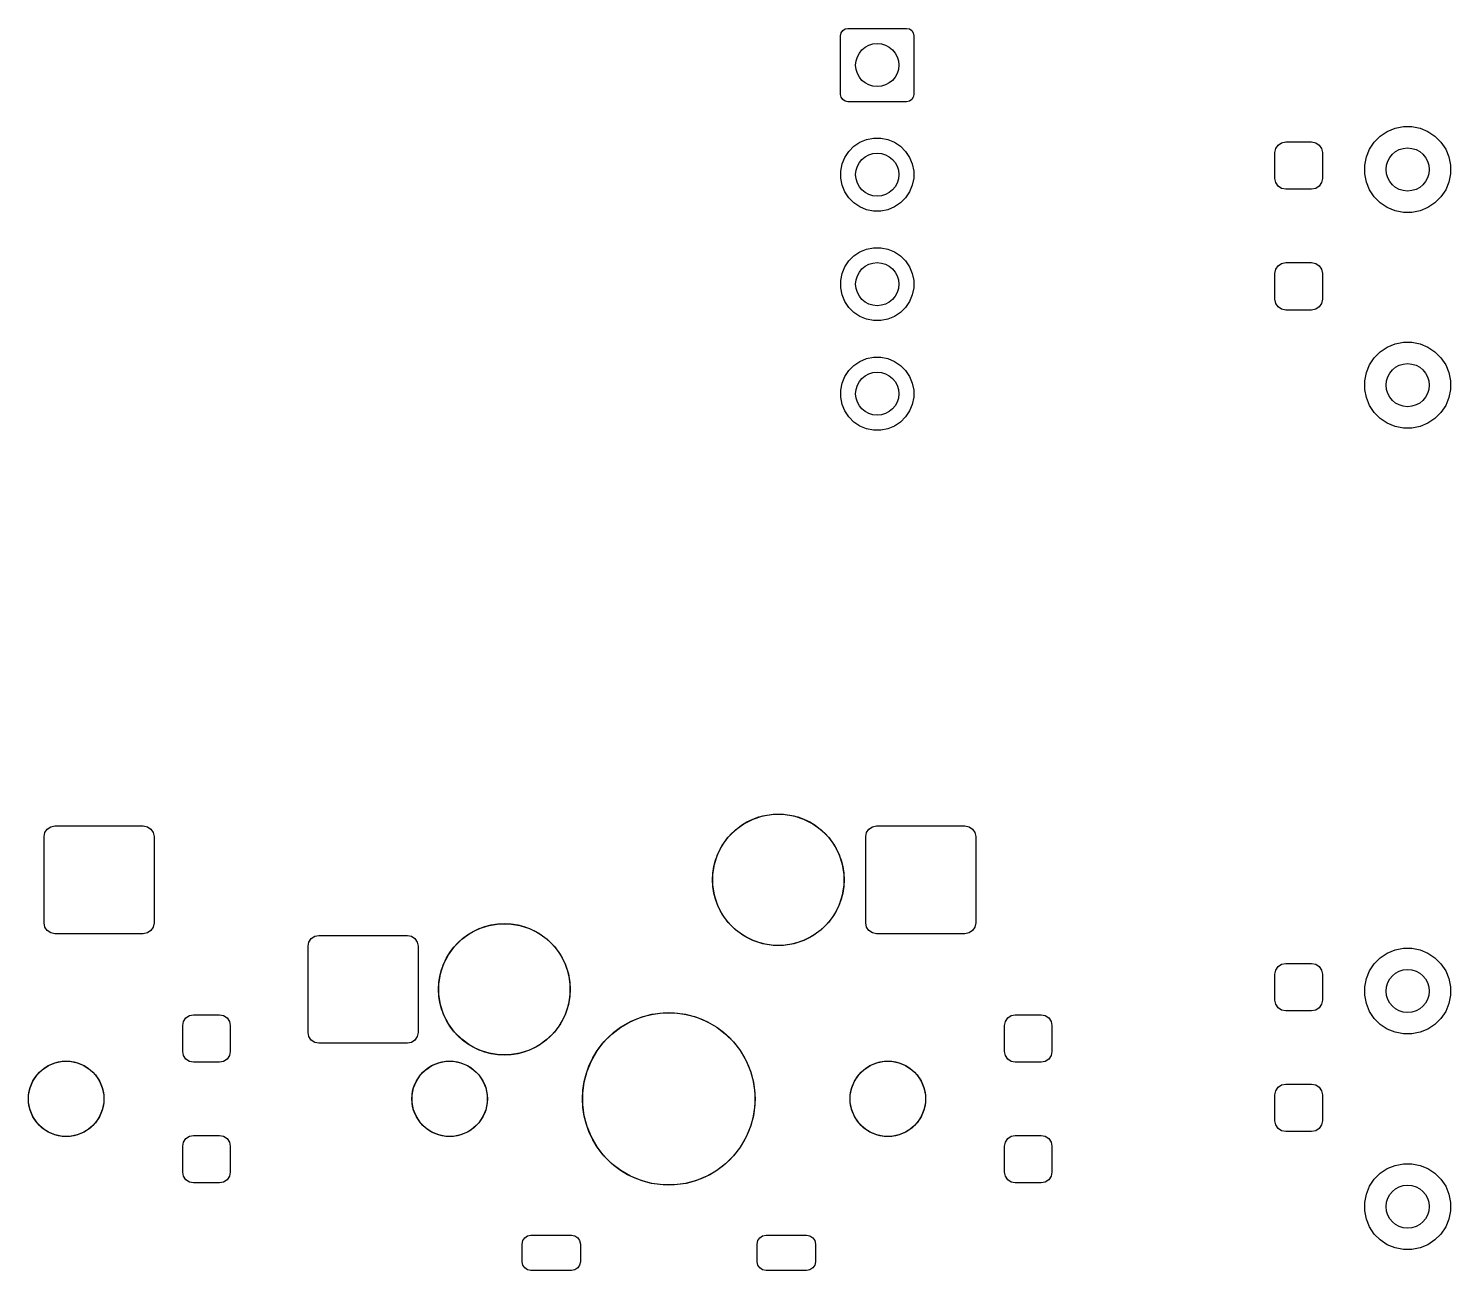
# Model space of a CAD drawing. Header units: millimetres. Extents: x 21 to 415, y -164 to -17.
# Drawn here: x 343.47 to 376.44, y -54.55 to -25.75 of the extents above; entities that cross this region are included whole.
import ezdxf

# ---------------------------------------------------------------- set-up
doc = ezdxf.new("R2010")
doc.units = ezdxf.units.MM
doc.layers.add('B.Mask', color=4, linetype='CONTINUOUS', true_color=0x02ffee)

msp = doc.modelspace()

# ---------------------------------------------------------------- linework, layer by layer
at = {"layer": 'B.Mask', "linetype": 'CONTINUOUS'}
for p, q in [((362.3025, -25.918125), (362.31544, -25.853069)), ((362.3025, -27.278125), (362.3025, -25.918125)), ((362.31544, -25.853069), (362.352292, -25.797917)), ((362.352292, -25.797917), (362.407444, -25.761065)), ((362.407444, -25.761065), (362.4725, -25.748125)), ((362.4725, -25.748125), (363.8325, -25.748125)), ((363.8325, -25.748125), (363.897556, -25.761065)), ((363.897556, -25.761065), (363.952708, -25.797917)), ((363.952708, -25.797917), (363.98956, -25.853069)), ((363.98956, -25.853069), (364.0025, -25.918125)), ((364.0025, -25.918125), (364.0025, -27.278125)), ((362.31544, -27.343181), (362.3025, -27.278125)), ((362.352292, -27.398333), (362.31544, -27.343181)), ((363.98956, -27.343181), (363.952708, -27.398333)), ((364.0025, -27.278125), (363.98956, -27.343181)), ((362.407444, -27.435185), (362.352292, -27.398333)), ((362.4725, -27.448125), (362.407444, -27.435185)), ((363.8325, -27.448125), (362.4725, -27.448125)), ((363.897556, -27.435185), (363.8325, -27.448125)), ((363.952708, -27.398333), (363.897556, -27.435185)), ((375.15909, -28.062435), (375.351358, -28.02419)), ((375.351358, -28.02419), (375.547392, -28.02419)), ((375.547392, -28.02419), (375.73966, -28.062435)), ((362.751813, -28.388492), (362.905758, -28.324726)), ((362.905758, -28.324726), (363.069185, -28.292218)), ((363.069185, -28.292218), (363.235815, -28.292218)), ((363.235815, -28.292218), (363.399242, -28.324726)), ((363.399242, -28.324726), (363.553187, -28.388492)), ((374.676365, -28.384982), (374.814982, -28.246365)), ((374.814982, -28.246365), (374.977978, -28.137454)), ((374.977978, -28.137454), (375.15909, -28.062435)), ((375.73966, -28.062435), (375.920772, -28.137454)), ((375.920772, -28.137454), (376.083768, -28.246365)), ((376.083768, -28.246365), (376.222385, -28.384982)), ((362.402867, -28.737438), (362.495441, -28.598891)), ((362.495441, -28.598891), (362.613266, -28.481066)), ((362.613266, -28.481066), (362.751813, -28.388492)), ((363.553187, -28.388492), (363.691734, -28.481066)), ((363.691734, -28.481066), (363.809559, -28.598891)), ((363.809559, -28.598891), (363.902133, -28.737438)), ((372.374375, -28.62875), (372.393405, -28.533079)), ((372.374375, -29.22875), (372.374375, -28.62875)), ((372.393405, -28.533079), (372.447598, -28.451973)), ((372.447598, -28.451973), (372.528704, -28.39778)), ((372.528704, -28.39778), (372.624375, -28.37875)), ((372.624375, -28.37875), (373.224375, -28.37875)), ((373.224375, -28.37875), (373.320046, -28.39778)), ((373.320046, -28.39778), (373.401152, -28.451973)), ((373.401152, -28.451973), (373.455345, -28.533079)), ((373.455345, -28.533079), (373.474375, -28.62875)), ((373.474375, -28.62875), (373.474375, -29.22875)), ((374.492435, -28.72909), (374.567454, -28.547978)), ((374.567454, -28.547978), (374.676365, -28.384982)), ((376.222385, -28.384982), (376.331296, -28.547978)), ((376.331296, -28.547978), (376.406315, -28.72909)), ((362.306593, -29.05481), (362.339101, -28.891383)), ((362.339101, -28.891383), (362.402867, -28.737438)), ((363.902133, -28.737438), (363.965899, -28.891383)), ((363.965899, -28.891383), (363.998407, -29.05481)), ((374.45419, -28.921358), (374.492435, -28.72909)), ((374.45419, -29.117392), (374.45419, -28.921358)), ((376.406315, -28.72909), (376.44456, -28.921358)), ((376.44456, -28.921358), (376.44456, -29.117392)), ((362.306593, -29.22144), (362.306593, -29.05481)), ((362.339101, -29.384867), (362.306593, -29.22144)), ((363.998407, -29.22144), (363.965899, -29.384867)), ((363.998407, -29.05481), (363.998407, -29.22144)), ((372.393405, -29.324421), (372.374375, -29.22875)), ((372.447598, -29.405527), (372.393405, -29.324421)), ((373.455345, -29.324421), (373.401152, -29.405527)), ((373.474375, -29.22875), (373.455345, -29.324421)), ((374.492435, -29.30966), (374.45419, -29.117392)), ((374.567454, -29.490772), (374.492435, -29.30966)), ((376.406315, -29.30966), (376.331296, -29.490772)), ((376.44456, -29.117392), (376.406315, -29.30966)), ((362.402867, -29.538812), (362.339101, -29.384867)), ((362.495441, -29.677359), (362.402867, -29.538812)), ((363.902133, -29.538812), (363.809559, -29.677359)), ((363.965899, -29.384867), (363.902133, -29.538812)), ((372.528704, -29.45972), (372.447598, -29.405527)), ((372.624375, -29.47875), (372.528704, -29.45972)), ((373.224375, -29.47875), (372.624375, -29.47875)), ((373.320046, -29.45972), (373.224375, -29.47875)), ((373.401152, -29.405527), (373.320046, -29.45972)), ((374.676365, -29.653768), (374.567454, -29.490772)), ((374.814982, -29.792385), (374.676365, -29.653768)), ((376.222385, -29.653768), (376.083768, -29.792385)), ((376.331296, -29.490772), (376.222385, -29.653768)), ((362.613266, -29.795184), (362.495441, -29.677359)), ((362.751813, -29.887758), (362.613266, -29.795184)), ((362.905758, -29.951524), (362.751813, -29.887758)), ((363.069185, -29.984032), (362.905758, -29.951524)), ((363.235815, -29.984032), (363.069185, -29.984032)), ((363.399242, -29.951524), (363.235815, -29.984032)), ((363.553187, -29.887758), (363.399242, -29.951524)), ((363.691734, -29.795184), (363.553187, -29.887758)), ((363.809559, -29.677359), (363.691734, -29.795184)), ((374.977978, -29.901296), (374.814982, -29.792385)), ((375.15909, -29.976315), (374.977978, -29.901296)), ((375.351358, -30.01456), (375.15909, -29.976315)), ((375.73966, -29.976315), (375.547392, -30.01456)), ((375.920772, -29.901296), (375.73966, -29.976315)), ((376.083768, -29.792385), (375.920772, -29.901296)), ((375.547392, -30.01456), (375.351358, -30.01456)), ((362.613266, -31.021066), (362.751813, -30.928492)), ((362.751813, -30.928492), (362.905758, -30.864726)), ((362.905758, -30.864726), (363.069185, -30.832218)), ((363.069185, -30.832218), (363.235815, -30.832218)), ((363.235815, -30.832218), (363.399242, -30.864726)), ((363.399242, -30.864726), (363.553187, -30.928492)), ((363.553187, -30.928492), (363.691734, -31.021066)), ((362.339101, -31.431383), (362.402867, -31.277438)), ((362.402867, -31.277438), (362.495441, -31.138891)), ((362.495441, -31.138891), (362.613266, -31.021066)), ((363.691734, -31.021066), (363.809559, -31.138891)), ((363.809559, -31.138891), (363.902133, -31.277438)), ((363.902133, -31.277438), (363.965899, -31.431383)), ((372.393405, -31.333079), (372.447598, -31.251973)), ((372.447598, -31.251973), (372.528704, -31.19778)), ((372.528704, -31.19778), (372.624375, -31.17875)), ((372.624375, -31.17875), (373.224375, -31.17875)), ((373.224375, -31.17875), (373.320046, -31.19778)), ((373.320046, -31.19778), (373.401152, -31.251973)), ((373.401152, -31.251973), (373.455345, -31.333079)), ((362.306593, -31.59481), (362.339101, -31.431383)), ((362.306593, -31.76144), (362.306593, -31.59481)), ((363.965899, -31.431383), (363.998407, -31.59481)), ((363.998407, -31.59481), (363.998407, -31.76144)), ((372.374375, -31.42875), (372.393405, -31.333079)), ((372.374375, -32.02875), (372.374375, -31.42875)), ((373.455345, -31.333079), (373.474375, -31.42875)), ((373.474375, -31.42875), (373.474375, -32.02875)), ((362.339101, -31.924867), (362.306593, -31.76144)), ((362.402867, -32.078812), (362.339101, -31.924867)), ((363.965899, -31.924867), (363.902133, -32.078812)), ((363.998407, -31.76144), (363.965899, -31.924867)), ((362.495441, -32.217359), (362.402867, -32.078812)), ((362.613266, -32.335184), (362.495441, -32.217359)), ((363.809559, -32.217359), (363.691734, -32.335184)), ((363.902133, -32.078812), (363.809559, -32.217359)), ((372.393405, -32.124421), (372.374375, -32.02875)), ((372.447598, -32.205527), (372.393405, -32.124421)), ((372.528704, -32.25972), (372.447598, -32.205527)), ((372.624375, -32.27875), (372.528704, -32.25972)), ((373.224375, -32.27875), (372.624375, -32.27875)), ((373.320046, -32.25972), (373.224375, -32.27875)), ((373.401152, -32.205527), (373.320046, -32.25972)), ((373.455345, -32.124421), (373.401152, -32.205527)), ((373.474375, -32.02875), (373.455345, -32.124421)), ((362.751813, -32.427758), (362.613266, -32.335184)), ((362.905758, -32.491524), (362.751813, -32.427758)), ((363.069185, -32.524032), (362.905758, -32.491524)), ((363.235815, -32.524032), (363.069185, -32.524032)), ((363.399242, -32.491524), (363.235815, -32.524032)), ((363.553187, -32.427758), (363.399242, -32.491524)), ((363.691734, -32.335184), (363.553187, -32.427758)), ((374.676365, -33.384982), (374.814982, -33.246365)), ((374.814982, -33.246365), (374.977978, -33.137454)), ((374.977978, -33.137454), (375.15909, -33.062435)), ((375.15909, -33.062435), (375.351358, -33.02419)), ((375.351358, -33.02419), (375.547392, -33.02419)), ((375.547392, -33.02419), (375.73966, -33.062435)), ((375.73966, -33.062435), (375.920772, -33.137454)), ((375.920772, -33.137454), (376.083768, -33.246365)), ((376.083768, -33.246365), (376.222385, -33.384982)), ((362.495441, -33.678891), (362.613266, -33.561066)), ((362.613266, -33.561066), (362.751813, -33.468492)), ((362.751813, -33.468492), (362.905758, -33.404726)), ((362.905758, -33.404726), (363.069185, -33.372218)), ((363.069185, -33.372218), (363.235815, -33.372218)), ((363.235815, -33.372218), (363.399242, -33.404726)), ((363.399242, -33.404726), (363.553187, -33.468492)), ((363.553187, -33.468492), (363.691734, -33.561066)), ((363.691734, -33.561066), (363.809559, -33.678891)), ((374.492435, -33.72909), (374.567454, -33.547978)), ((374.567454, -33.547978), (374.676365, -33.384982)), ((376.222385, -33.384982), (376.331296, -33.547978)), ((376.331296, -33.547978), (376.406315, -33.72909)), ((362.339101, -33.971383), (362.402867, -33.817438)), ((362.402867, -33.817438), (362.495441, -33.678891)), ((363.809559, -33.678891), (363.902133, -33.817438)), ((363.902133, -33.817438), (363.965899, -33.971383)), ((374.45419, -33.921358), (374.492435, -33.72909)), ((374.45419, -34.117392), (374.45419, -33.921358)), ((376.406315, -33.72909), (376.44456, -33.921358)), ((376.44456, -33.921358), (376.44456, -34.117392)), ((362.306593, -34.13481), (362.339101, -33.971383)), ((362.306593, -34.30144), (362.306593, -34.13481)), ((363.965899, -33.971383), (363.998407, -34.13481)), ((363.998407, -34.13481), (363.998407, -34.30144)), ((374.492435, -34.30966), (374.45419, -34.117392)), ((376.44456, -34.117392), (376.406315, -34.30966)), ((362.339101, -34.464867), (362.306593, -34.30144)), ((362.402867, -34.618812), (362.339101, -34.464867)), ((363.965899, -34.464867), (363.902133, -34.618812)), ((363.998407, -34.30144), (363.965899, -34.464867)), ((374.567454, -34.490772), (374.492435, -34.30966)), ((374.676365, -34.653768), (374.567454, -34.490772)), ((376.331296, -34.490772), (376.222385, -34.653768)), ((376.406315, -34.30966), (376.331296, -34.490772)), ((362.495441, -34.757359), (362.402867, -34.618812)), ((362.613266, -34.875184), (362.495441, -34.757359)), ((362.751813, -34.967758), (362.613266, -34.875184)), ((363.691734, -34.875184), (363.553187, -34.967758)), ((363.809559, -34.757359), (363.691734, -34.875184)), ((363.902133, -34.618812), (363.809559, -34.757359)), ((374.814982, -34.792385), (374.676365, -34.653768)), ((374.977978, -34.901296), (374.814982, -34.792385)), ((375.15909, -34.976315), (374.977978, -34.901296)), ((375.920772, -34.901296), (375.73966, -34.976315)), ((376.083768, -34.792385), (375.920772, -34.901296)), ((376.222385, -34.653768), (376.083768, -34.792385)), ((362.905758, -35.031524), (362.751813, -34.967758)), ((363.069185, -35.064032), (362.905758, -35.031524)), ((363.235815, -35.064032), (363.069185, -35.064032)), ((363.399242, -35.031524), (363.235815, -35.064032)), ((363.553187, -34.967758), (363.399242, -35.031524)), ((375.351358, -35.01456), (375.15909, -34.976315)), ((375.547392, -35.01456), (375.351358, -35.01456)), ((375.73966, -34.976315), (375.547392, -35.01456)), ((360.062565, -44.189099), (360.275783, -44.080459)), ((360.275783, -44.080459), (360.503371, -44.006511)), ((360.503371, -44.006511), (360.739725, -43.969076)), ((360.739725, -43.969076), (360.979025, -43.969076)), ((360.979025, -43.969076), (361.215379, -44.006511)), ((361.215379, -44.006511), (361.442967, -44.080459)), ((361.442967, -44.080459), (361.656185, -44.189099)), ((343.836375, -44.489375), (343.855405, -44.393704)), ((343.836375, -46.489375), (343.836375, -44.489375)), ((343.855405, -44.393704), (343.909598, -44.312598)), ((343.909598, -44.312598), (343.990704, -44.258405)), ((343.990704, -44.258405), (344.086375, -44.239375)), ((344.086375, -44.239375), (346.136375, -44.239375)), ((346.136375, -44.239375), (346.232046, -44.258405)), ((346.232046, -44.258405), (346.313152, -44.312598)), ((346.313152, -44.312598), (346.367345, -44.393704)), ((346.367345, -44.393704), (346.386375, -44.489375)), ((346.386375, -44.489375), (346.386375, -46.489375)), ((359.559099, -44.692565), (359.699756, -44.498967)), ((359.699756, -44.498967), (359.868967, -44.329756)), ((359.868967, -44.329756), (360.062565, -44.189099)), ((361.656185, -44.189099), (361.849783, -44.329756)), ((361.849783, -44.329756), (362.018994, -44.498967)), ((362.018994, -44.498967), (362.159651, -44.692565)), ((362.886375, -44.489375), (362.905405, -44.393704)), ((362.886375, -46.489375), (362.886375, -44.489375)), ((362.905405, -44.393704), (362.959598, -44.312598)), ((362.959598, -44.312598), (363.040704, -44.258405)), ((363.040704, -44.258405), (363.136375, -44.239375)), ((363.136375, -44.239375), (365.186375, -44.239375)), ((365.186375, -44.239375), (365.282046, -44.258405)), ((365.282046, -44.258405), (365.363152, -44.312598)), ((365.363152, -44.312598), (365.417345, -44.393704)), ((365.417345, -44.393704), (365.436375, -44.489375)), ((365.436375, -44.489375), (365.436375, -46.489375)), ((359.450459, -44.905783), (359.559099, -44.692565)), ((362.159651, -44.692565), (362.268291, -44.905783)), ((359.339076, -45.369725), (359.376511, -45.133371)), ((359.376511, -45.133371), (359.450459, -44.905783)), ((362.268291, -44.905783), (362.342239, -45.133371)), ((362.342239, -45.133371), (362.379674, -45.369725)), ((359.339076, -45.609025), (359.339076, -45.369725)), ((362.379674, -45.369725), (362.379674, -45.609025)), ((359.376511, -45.845379), (359.339076, -45.609025)), ((362.379674, -45.609025), (362.342239, -45.845379)), ((359.450459, -46.072967), (359.376511, -45.845379)), ((359.559099, -46.286185), (359.450459, -46.072967)), ((362.268291, -46.072967), (362.159651, -46.286185)), ((362.342239, -45.845379), (362.268291, -46.072967)), ((359.699756, -46.479783), (359.559099, -46.286185)), ((359.868967, -46.648994), (359.699756, -46.479783)), ((362.018994, -46.479783), (361.849783, -46.648994)), ((362.159651, -46.286185), (362.018994, -46.479783)), ((343.855405, -46.585046), (343.836375, -46.489375)), ((343.909598, -46.666152), (343.855405, -46.585046)), ((343.990704, -46.720345), (343.909598, -46.666152)), ((344.086375, -46.739375), (343.990704, -46.720345)), ((346.136375, -46.739375), (344.086375, -46.739375)), ((346.232046, -46.720345), (346.136375, -46.739375)), ((346.313152, -46.666152), (346.232046, -46.720345)), ((346.367345, -46.585046), (346.313152, -46.666152)), ((346.386375, -46.489375), (346.367345, -46.585046)), ((350.032598, -46.852598), (350.113704, -46.798405)), ((350.113704, -46.798405), (350.209375, -46.779375)), ((350.209375, -46.779375), (352.259375, -46.779375)), ((352.259375, -46.779375), (352.355046, -46.798405)), ((352.355046, -46.798405), (352.436152, -46.852598)), ((353.518967, -46.869756), (353.712565, -46.729099)), ((353.712565, -46.729099), (353.925783, -46.620459)), ((353.925783, -46.620459), (354.153371, -46.546511)), ((354.153371, -46.546511), (354.389725, -46.509076)), ((354.389725, -46.509076), (354.629025, -46.509076)), ((354.629025, -46.509076), (354.865379, -46.546511)), ((354.865379, -46.546511), (355.092967, -46.620459)), ((355.092967, -46.620459), (355.306185, -46.729099)), ((355.306185, -46.729099), (355.499783, -46.869756)), ((360.062565, -46.789651), (359.868967, -46.648994)), ((360.275783, -46.898291), (360.062565, -46.789651)), ((361.656185, -46.789651), (361.442967, -46.898291)), ((361.849783, -46.648994), (361.656185, -46.789651)), ((362.905405, -46.585046), (362.886375, -46.489375)), ((362.959598, -46.666152), (362.905405, -46.585046)), ((363.040704, -46.720345), (362.959598, -46.666152)), ((363.136375, -46.739375), (363.040704, -46.720345)), ((365.186375, -46.739375), (363.136375, -46.739375)), ((365.282046, -46.720345), (365.186375, -46.739375)), ((365.363152, -46.666152), (365.282046, -46.720345)), ((365.417345, -46.585046), (365.363152, -46.666152)), ((365.436375, -46.489375), (365.417345, -46.585046)), ((349.959375, -47.029375), (349.978405, -46.933704)), ((349.959375, -49.029375), (349.959375, -47.029375)), ((349.978405, -46.933704), (350.032598, -46.852598)), ((352.436152, -46.852598), (352.490345, -46.933704)), ((352.490345, -46.933704), (352.509375, -47.029375)), ((352.509375, -47.029375), (352.509375, -49.029375)), ((353.209099, -47.232565), (353.349756, -47.038967)), ((353.349756, -47.038967), (353.518967, -46.869756)), ((355.499783, -46.869756), (355.668994, -47.038967)), ((355.668994, -47.038967), (355.809651, -47.232565)), ((360.503371, -46.972239), (360.275783, -46.898291)), ((360.739725, -47.009674), (360.503371, -46.972239)), ((360.979025, -47.009674), (360.739725, -47.009674)), ((361.215379, -46.972239), (360.979025, -47.009674)), ((361.442967, -46.898291), (361.215379, -46.972239)), ((374.977978, -47.187454), (375.15909, -47.112435)), ((375.15909, -47.112435), (375.351358, -47.07419)), ((375.351358, -47.07419), (375.547392, -47.07419)), ((375.547392, -47.07419), (375.73966, -47.112435)), ((375.73966, -47.112435), (375.920772, -47.187454)), ((353.026511, -47.673371), (353.100459, -47.445783)), ((353.100459, -47.445783), (353.209099, -47.232565)), ((355.809651, -47.232565), (355.918291, -47.445783)), ((355.918291, -47.445783), (355.992239, -47.673371)), ((372.447598, -47.501973), (372.528704, -47.44778)), ((372.528704, -47.44778), (372.624375, -47.42875)), ((372.624375, -47.42875), (373.224375, -47.42875)), ((373.224375, -47.42875), (373.320046, -47.44778)), ((373.320046, -47.44778), (373.401152, -47.501973)), ((374.567454, -47.597978), (374.676365, -47.434982)), ((374.676365, -47.434982), (374.814982, -47.296365)), ((374.814982, -47.296365), (374.977978, -47.187454)), ((375.920772, -47.187454), (376.083768, -47.296365)), ((376.083768, -47.296365), (376.222385, -47.434982)), ((376.222385, -47.434982), (376.331296, -47.597978)), ((352.989076, -47.909725), (353.026511, -47.673371)), ((355.992239, -47.673371), (356.029674, -47.909725)), ((372.374375, -47.67875), (372.393405, -47.583079)), ((372.374375, -48.27875), (372.374375, -47.67875)), ((372.393405, -47.583079), (372.447598, -47.501973)), ((373.401152, -47.501973), (373.455345, -47.583079)), ((373.455345, -47.583079), (373.474375, -47.67875)), ((373.474375, -47.67875), (373.474375, -48.27875)), ((374.45419, -47.971358), (374.492435, -47.77909)), ((374.492435, -47.77909), (374.567454, -47.597978)), ((376.331296, -47.597978), (376.406315, -47.77909)), ((376.406315, -47.77909), (376.44456, -47.971358)), ((352.989076, -48.149025), (352.989076, -47.909725)), ((356.029674, -47.909725), (356.029674, -48.149025)), ((374.45419, -48.167392), (374.45419, -47.971358)), ((376.44456, -47.971358), (376.44456, -48.167392)), ((353.026511, -48.385379), (352.989076, -48.149025)), ((353.100459, -48.612967), (353.026511, -48.385379)), ((355.992239, -48.385379), (355.918291, -48.612967)), ((356.029674, -48.149025), (355.992239, -48.385379)), ((372.393405, -48.374421), (372.374375, -48.27875)), ((372.447598, -48.455527), (372.393405, -48.374421)), ((372.528704, -48.50972), (372.447598, -48.455527)), ((373.401152, -48.455527), (373.320046, -48.50972)), ((373.455345, -48.374421), (373.401152, -48.455527)), ((373.474375, -48.27875), (373.455345, -48.374421)), ((374.492435, -48.35966), (374.45419, -48.167392)), ((374.567454, -48.540772), (374.492435, -48.35966)), ((376.406315, -48.35966), (376.331296, -48.540772)), ((376.44456, -48.167392), (376.406315, -48.35966)), ((347.05375, -48.869375), (347.07278, -48.773704)), ((347.07278, -48.773704), (347.126973, -48.692598)), ((347.126973, -48.692598), (347.208079, -48.638405)), ((347.208079, -48.638405), (347.30375, -48.619375)), ((347.30375, -48.619375), (347.90375, -48.619375)), ((347.90375, -48.619375), (347.999421, -48.638405)), ((347.999421, -48.638405), (348.080527, -48.692598)), ((348.080527, -48.692598), (348.13472, -48.773704)), ((348.13472, -48.773704), (348.15375, -48.869375)), ((353.209099, -48.826185), (353.100459, -48.612967)), ((355.918291, -48.612967), (355.809651, -48.826185)), ((357.208235, -48.906436), (357.434798, -48.77563)), ((357.434798, -48.77563), (357.676496, -48.675515)), ((357.676496, -48.675515), (357.929194, -48.607804)), ((357.929194, -48.607804), (358.188569, -48.573657)), ((358.188569, -48.573657), (358.450181, -48.573657)), ((358.450181, -48.573657), (358.709556, -48.607804)), ((358.709556, -48.607804), (358.962254, -48.675515)), ((358.962254, -48.675515), (359.203952, -48.77563)), ((359.203952, -48.77563), (359.430515, -48.906436)), ((366.10375, -48.869375), (366.12278, -48.773704)), ((366.12278, -48.773704), (366.176973, -48.692598)), ((366.176973, -48.692598), (366.258079, -48.638405)), ((366.258079, -48.638405), (366.35375, -48.619375)), ((366.35375, -48.619375), (366.95375, -48.619375)), ((366.95375, -48.619375), (367.049421, -48.638405)), ((367.049421, -48.638405), (367.130527, -48.692598)), ((367.130527, -48.692598), (367.18472, -48.773704)), ((367.18472, -48.773704), (367.20375, -48.869375)), ((372.624375, -48.52875), (372.528704, -48.50972)), ((373.224375, -48.52875), (372.624375, -48.52875)), ((373.320046, -48.50972), (373.224375, -48.52875)), ((374.676365, -48.703768), (374.567454, -48.540772)), ((374.814982, -48.842385), (374.676365, -48.703768)), ((376.222385, -48.703768), (376.083768, -48.842385)), ((376.331296, -48.540772), (376.222385, -48.703768)), ((347.05375, -49.469375), (347.05375, -48.869375)), ((348.15375, -48.869375), (348.15375, -49.469375)), ((349.978405, -49.125046), (349.959375, -49.029375)), ((350.032598, -49.206152), (349.978405, -49.125046)), ((352.490345, -49.125046), (352.436152, -49.206152)), ((352.509375, -49.029375), (352.490345, -49.125046)), ((353.349756, -49.019783), (353.209099, -48.826185)), ((353.518967, -49.188994), (353.349756, -49.019783)), ((355.668994, -49.019783), (355.499783, -49.188994)), ((355.809651, -48.826185), (355.668994, -49.019783)), ((356.815695, -49.250683), (357.000683, -49.065695)), ((357.000683, -49.065695), (357.208235, -48.906436)), ((359.430515, -48.906436), (359.638067, -49.065695)), ((359.638067, -49.065695), (359.823055, -49.250683)), ((366.10375, -49.469375), (366.10375, -48.869375)), ((367.20375, -48.869375), (367.20375, -49.469375)), ((374.977978, -48.951296), (374.814982, -48.842385)), ((375.15909, -49.026315), (374.977978, -48.951296)), ((375.351358, -49.06456), (375.15909, -49.026315)), ((375.547392, -49.06456), (375.351358, -49.06456)), ((375.73966, -49.026315), (375.547392, -49.06456)), ((375.920772, -48.951296), (375.73966, -49.026315)), ((376.083768, -48.842385), (375.920772, -48.951296)), ((350.113704, -49.260345), (350.032598, -49.206152)), ((350.209375, -49.279375), (350.113704, -49.260345)), ((352.259375, -49.279375), (350.209375, -49.279375)), ((352.355046, -49.260345), (352.259375, -49.279375)), ((352.436152, -49.206152), (352.355046, -49.260345)), ((353.712565, -49.329651), (353.518967, -49.188994)), ((353.925783, -49.438291), (353.712565, -49.329651)), ((354.153371, -49.512239), (353.925783, -49.438291)), ((355.092967, -49.438291), (354.865379, -49.512239)), ((355.306185, -49.329651), (355.092967, -49.438291)), ((355.499783, -49.188994), (355.306185, -49.329651)), ((356.656436, -49.458235), (356.815695, -49.250683)), ((359.823055, -49.250683), (359.982314, -49.458235)), ((343.936903, -49.797694), (344.095376, -49.732052)), ((344.095376, -49.732052), (344.26361, -49.698588)), ((344.26361, -49.698588), (344.43514, -49.698588)), ((344.43514, -49.698588), (344.603374, -49.732052)), ((344.603374, -49.732052), (344.761847, -49.797694)), ((347.07278, -49.565046), (347.05375, -49.469375)), ((347.126973, -49.646152), (347.07278, -49.565046)), ((347.208079, -49.700345), (347.126973, -49.646152)), ((347.30375, -49.719375), (347.208079, -49.700345)), ((347.90375, -49.719375), (347.30375, -49.719375)), ((347.999421, -49.700345), (347.90375, -49.719375)), ((348.080527, -49.646152), (347.999421, -49.700345)), ((348.13472, -49.565046), (348.080527, -49.646152)), ((348.15375, -49.469375), (348.13472, -49.565046)), ((352.826903, -49.797694), (352.985376, -49.732052)), ((352.985376, -49.732052), (353.15361, -49.698588)), ((353.15361, -49.698588), (353.32514, -49.698588)), ((353.32514, -49.698588), (353.493374, -49.732052)), ((353.493374, -49.732052), (353.651847, -49.797694)), ((354.389725, -49.549674), (354.153371, -49.512239)), ((354.629025, -49.549674), (354.389725, -49.549674)), ((354.865379, -49.512239), (354.629025, -49.549674)), ((356.425515, -49.926496), (356.52563, -49.684798)), ((356.52563, -49.684798), (356.656436, -49.458235)), ((359.982314, -49.458235), (360.11312, -49.684798)), ((360.11312, -49.684798), (360.213235, -49.926496)), ((362.986903, -49.797694), (363.145376, -49.732052)), ((363.145376, -49.732052), (363.31361, -49.698588)), ((363.31361, -49.698588), (363.48514, -49.698588)), ((363.48514, -49.698588), (363.653374, -49.732052)), ((363.653374, -49.732052), (363.811847, -49.797694)), ((366.12278, -49.565046), (366.10375, -49.469375)), ((366.176973, -49.646152), (366.12278, -49.565046)), ((366.258079, -49.700345), (366.176973, -49.646152)), ((366.35375, -49.719375), (366.258079, -49.700345)), ((366.95375, -49.719375), (366.35375, -49.719375)), ((367.049421, -49.700345), (366.95375, -49.719375)), ((367.130527, -49.646152), (367.049421, -49.700345)), ((367.18472, -49.565046), (367.130527, -49.646152)), ((367.20375, -49.469375), (367.18472, -49.565046)), ((343.577694, -50.156903), (343.672991, -50.014281)), ((343.672991, -50.014281), (343.794281, -49.892991)), ((343.794281, -49.892991), (343.936903, -49.797694)), ((344.761847, -49.797694), (344.904469, -49.892991)), ((344.904469, -49.892991), (345.025759, -50.014281)), ((345.025759, -50.014281), (345.121056, -50.156903)), ((352.467694, -50.156903), (352.562991, -50.014281)), ((352.562991, -50.014281), (352.684281, -49.892991)), ((352.684281, -49.892991), (352.826903, -49.797694)), ((353.651847, -49.797694), (353.794469, -49.892991)), ((353.794469, -49.892991), (353.915759, -50.014281)), ((353.915759, -50.014281), (354.011056, -50.156903)), ((356.357804, -50.179194), (356.425515, -49.926496)), ((360.213235, -49.926496), (360.280946, -50.179194)), ((362.627694, -50.156903), (362.722991, -50.014281)), ((362.722991, -50.014281), (362.844281, -49.892991)), ((362.844281, -49.892991), (362.986903, -49.797694)), ((363.811847, -49.797694), (363.954469, -49.892991)), ((363.954469, -49.892991), (364.075759, -50.014281)), ((364.075759, -50.014281), (364.171056, -50.156903)), ((343.478588, -50.48361), (343.512052, -50.315376)), ((343.512052, -50.315376), (343.577694, -50.156903)), ((345.121056, -50.156903), (345.186698, -50.315376)), ((345.186698, -50.315376), (345.220162, -50.48361)), ((352.368588, -50.48361), (352.402052, -50.315376)), ((352.402052, -50.315376), (352.467694, -50.156903)), ((354.011056, -50.156903), (354.076698, -50.315376)), ((354.076698, -50.315376), (354.110162, -50.48361)), ((356.323657, -50.438569), (356.357804, -50.179194)), ((356.323657, -50.700181), (356.323657, -50.438569)), ((360.280946, -50.179194), (360.315093, -50.438569)), ((360.315093, -50.438569), (360.315093, -50.700181)), ((362.528588, -50.48361), (362.562052, -50.315376)), ((362.562052, -50.315376), (362.627694, -50.156903)), ((364.171056, -50.156903), (364.236698, -50.315376)), ((364.236698, -50.315376), (364.270162, -50.48361)), ((372.374375, -50.47875), (372.393405, -50.383079)), ((372.393405, -50.383079), (372.447598, -50.301973)), ((372.447598, -50.301973), (372.528704, -50.24778)), ((372.528704, -50.24778), (372.624375, -50.22875)), ((372.624375, -50.22875), (373.224375, -50.22875)), ((373.224375, -50.22875), (373.320046, -50.24778)), ((373.320046, -50.24778), (373.401152, -50.301973)), ((373.401152, -50.301973), (373.455345, -50.383079)), ((373.455345, -50.383079), (373.474375, -50.47875)), ((343.478588, -50.65514), (343.478588, -50.48361)), ((343.512052, -50.823374), (343.478588, -50.65514)), ((345.220162, -50.65514), (345.186698, -50.823374)), ((345.220162, -50.48361), (345.220162, -50.65514)), ((352.368588, -50.65514), (352.368588, -50.48361)), ((352.402052, -50.823374), (352.368588, -50.65514)), ((354.110162, -50.65514), (354.076698, -50.823374)), ((354.110162, -50.48361), (354.110162, -50.65514)), ((356.357804, -50.959556), (356.323657, -50.700181)), ((360.315093, -50.700181), (360.280946, -50.959556)), ((362.528588, -50.65514), (362.528588, -50.48361)), ((362.562052, -50.823374), (362.528588, -50.65514)), ((364.270162, -50.65514), (364.236698, -50.823374)), ((364.270162, -50.48361), (364.270162, -50.65514)), ((372.374375, -51.07875), (372.374375, -50.47875)), ((373.474375, -50.47875), (373.474375, -51.07875)), ((343.577694, -50.981847), (343.512052, -50.823374)), ((343.672991, -51.124469), (343.577694, -50.981847)), ((345.121056, -50.981847), (345.025759, -51.124469)), ((345.186698, -50.823374), (345.121056, -50.981847)), ((352.467694, -50.981847), (352.402052, -50.823374)), ((352.562991, -51.124469), (352.467694, -50.981847)), ((354.011056, -50.981847), (353.915759, -51.124469)), ((354.076698, -50.823374), (354.011056, -50.981847)), ((356.425515, -51.212254), (356.357804, -50.959556)), ((360.280946, -50.959556), (360.213235, -51.212254)), ((362.627694, -50.981847), (362.562052, -50.823374)), ((362.722991, -51.124469), (362.627694, -50.981847)), ((364.171056, -50.981847), (364.075759, -51.124469)), ((364.236698, -50.823374), (364.171056, -50.981847)), ((372.393405, -51.174421), (372.374375, -51.07875)), ((373.474375, -51.07875), (373.455345, -51.174421)), ((343.794281, -51.245759), (343.672991, -51.124469)), ((343.936903, -51.341056), (343.794281, -51.245759)), ((344.095376, -51.406698), (343.936903, -51.341056)), ((344.26361, -51.440162), (344.095376, -51.406698)), ((344.603374, -51.406698), (344.43514, -51.440162)), ((344.761847, -51.341056), (344.603374, -51.406698)), ((344.904469, -51.245759), (344.761847, -51.341056)), ((345.025759, -51.124469), (344.904469, -51.245759)), ((347.208079, -51.438405), (347.30375, -51.419375)), ((347.30375, -51.419375), (347.90375, -51.419375)), ((347.90375, -51.419375), (347.999421, -51.438405)), ((352.684281, -51.245759), (352.562991, -51.124469)), ((352.826903, -51.341056), (352.684281, -51.245759)), ((352.985376, -51.406698), (352.826903, -51.341056)), ((353.15361, -51.440162), (352.985376, -51.406698)), ((353.493374, -51.406698), (353.32514, -51.440162)), ((353.651847, -51.341056), (353.493374, -51.406698)), ((353.794469, -51.245759), (353.651847, -51.341056)), ((353.915759, -51.124469), (353.794469, -51.245759)), ((356.52563, -51.453952), (356.425515, -51.212254)), ((360.213235, -51.212254), (360.11312, -51.453952)), ((362.844281, -51.245759), (362.722991, -51.124469)), ((362.986903, -51.341056), (362.844281, -51.245759)), ((363.145376, -51.406698), (362.986903, -51.341056)), ((363.31361, -51.440162), (363.145376, -51.406698)), ((363.653374, -51.406698), (363.48514, -51.440162)), ((363.811847, -51.341056), (363.653374, -51.406698)), ((363.954469, -51.245759), (363.811847, -51.341056)), ((364.075759, -51.124469), (363.954469, -51.245759)), ((366.258079, -51.438405), (366.35375, -51.419375)), ((366.35375, -51.419375), (366.95375, -51.419375)), ((366.95375, -51.419375), (367.049421, -51.438405)), ((372.447598, -51.255527), (372.393405, -51.174421)), ((372.528704, -51.30972), (372.447598, -51.255527)), ((372.624375, -51.32875), (372.528704, -51.30972)), ((373.224375, -51.32875), (372.624375, -51.32875)), ((373.320046, -51.30972), (373.224375, -51.32875)), ((373.401152, -51.255527), (373.320046, -51.30972)), ((373.455345, -51.174421), (373.401152, -51.255527)), ((344.43514, -51.440162), (344.26361, -51.440162)), ((347.05375, -51.669375), (347.07278, -51.573704)), ((347.05375, -52.269375), (347.05375, -51.669375)), ((347.07278, -51.573704), (347.126973, -51.492598)), ((347.126973, -51.492598), (347.208079, -51.438405)), ((347.999421, -51.438405), (348.080527, -51.492598)), ((348.080527, -51.492598), (348.13472, -51.573704)), ((348.13472, -51.573704), (348.15375, -51.669375)), ((348.15375, -51.669375), (348.15375, -52.269375)), ((353.32514, -51.440162), (353.15361, -51.440162)), ((356.656436, -51.680515), (356.52563, -51.453952)), ((356.815695, -51.888067), (356.656436, -51.680515)), ((359.982314, -51.680515), (359.823055, -51.888067)), ((360.11312, -51.453952), (359.982314, -51.680515)), ((363.48514, -51.440162), (363.31361, -51.440162)), ((366.10375, -51.669375), (366.12278, -51.573704)), ((366.10375, -52.269375), (366.10375, -51.669375)), ((366.12278, -51.573704), (366.176973, -51.492598)), ((366.176973, -51.492598), (366.258079, -51.438405)), ((367.049421, -51.438405), (367.130527, -51.492598)), ((367.130527, -51.492598), (367.18472, -51.573704)), ((367.18472, -51.573704), (367.20375, -51.669375)), ((367.20375, -51.669375), (367.20375, -52.269375)), ((357.000683, -52.073055), (356.815695, -51.888067)), ((357.208235, -52.232314), (357.000683, -52.073055)), ((359.638067, -52.073055), (359.430515, -52.232314)), ((359.823055, -51.888067), (359.638067, -52.073055)), ((375.15909, -52.112435), (375.351358, -52.07419)), ((375.351358, -52.07419), (375.547392, -52.07419)), ((375.547392, -52.07419), (375.73966, -52.112435)), ((347.07278, -52.365046), (347.05375, -52.269375)), ((347.126973, -52.446152), (347.07278, -52.365046)), ((348.13472, -52.365046), (348.080527, -52.446152)), ((348.15375, -52.269375), (348.13472, -52.365046)), ((357.434798, -52.36312), (357.208235, -52.232314)), ((357.676496, -52.463235), (357.434798, -52.36312)), ((359.203952, -52.36312), (358.962254, -52.463235)), ((359.430515, -52.232314), (359.203952, -52.36312)), ((366.12278, -52.365046), (366.10375, -52.269375)), ((366.176973, -52.446152), (366.12278, -52.365046)), ((367.18472, -52.365046), (367.130527, -52.446152)), ((367.20375, -52.269375), (367.18472, -52.365046)), ((374.676365, -52.434982), (374.814982, -52.296365)), ((374.814982, -52.296365), (374.977978, -52.187454)), ((374.977978, -52.187454), (375.15909, -52.112435)), ((375.73966, -52.112435), (375.920772, -52.187454)), ((375.920772, -52.187454), (376.083768, -52.296365)), ((376.083768, -52.296365), (376.222385, -52.434982)), ((347.208079, -52.500345), (347.126973, -52.446152)), ((347.30375, -52.519375), (347.208079, -52.500345)), ((347.90375, -52.519375), (347.30375, -52.519375)), ((347.999421, -52.500345), (347.90375, -52.519375)), ((348.080527, -52.446152), (347.999421, -52.500345)), ((357.929194, -52.530946), (357.676496, -52.463235)), ((358.188569, -52.565093), (357.929194, -52.530946)), ((358.450181, -52.565093), (358.188569, -52.565093)), ((358.709556, -52.530946), (358.450181, -52.565093)), ((358.962254, -52.463235), (358.709556, -52.530946)), ((366.258079, -52.500345), (366.176973, -52.446152)), ((366.35375, -52.519375), (366.258079, -52.500345)), ((366.95375, -52.519375), (366.35375, -52.519375)), ((367.049421, -52.500345), (366.95375, -52.519375)), ((367.130527, -52.446152), (367.049421, -52.500345)), ((374.492435, -52.77909), (374.567454, -52.597978)), ((374.567454, -52.597978), (374.676365, -52.434982)), ((376.222385, -52.434982), (376.331296, -52.597978)), ((376.331296, -52.597978), (376.406315, -52.77909)), ((374.45419, -52.971358), (374.492435, -52.77909)), ((374.45419, -53.167392), (374.45419, -52.971358)), ((376.406315, -52.77909), (376.44456, -52.971358)), ((376.44456, -52.971358), (376.44456, -53.167392)), ((374.492435, -53.35966), (374.45419, -53.167392)), ((374.567454, -53.540772), (374.492435, -53.35966)), ((376.406315, -53.35966), (376.331296, -53.540772)), ((376.44456, -53.167392), (376.406315, -53.35966)), ((355.045925, -53.746855), (355.124375, -53.73125)), ((355.124375, -53.73125), (356.064375, -53.73125)), ((356.064375, -53.73125), (356.142825, -53.746855)), ((360.495925, -53.746855), (360.574375, -53.73125)), ((360.574375, -53.73125), (361.514375, -53.73125)), ((361.514375, -53.73125), (361.592825, -53.746855)), ((374.676365, -53.703768), (374.567454, -53.540772)), ((374.814982, -53.842385), (374.676365, -53.703768)), ((376.222385, -53.703768), (376.083768, -53.842385)), ((376.331296, -53.540772), (376.222385, -53.703768)), ((354.919375, -53.93625), (354.93498, -53.8578)), ((354.919375, -54.34625), (354.919375, -53.93625)), ((354.93498, -53.8578), (354.979418, -53.791293)), ((354.979418, -53.791293), (355.045925, -53.746855)), ((356.142825, -53.746855), (356.209332, -53.791293)), ((356.209332, -53.791293), (356.25377, -53.8578)), ((356.25377, -53.8578), (356.269375, -53.93625)), ((356.269375, -53.93625), (356.269375, -54.34625)), ((360.369375, -53.93625), (360.38498, -53.8578)), ((360.369375, -54.34625), (360.369375, -53.93625)), ((360.38498, -53.8578), (360.429418, -53.791293)), ((360.429418, -53.791293), (360.495925, -53.746855)), ((361.592825, -53.746855), (361.659332, -53.791293)), ((361.659332, -53.791293), (361.70377, -53.8578)), ((361.70377, -53.8578), (361.719375, -53.93625)), ((361.719375, -53.93625), (361.719375, -54.34625)), ((374.977978, -53.951296), (374.814982, -53.842385)), ((375.15909, -54.026315), (374.977978, -53.951296)), ((375.351358, -54.06456), (375.15909, -54.026315)), ((375.547392, -54.06456), (375.351358, -54.06456)), ((375.73966, -54.026315), (375.547392, -54.06456)), ((375.920772, -53.951296), (375.73966, -54.026315)), ((376.083768, -53.842385), (375.920772, -53.951296)), ((354.93498, -54.4247), (354.919375, -54.34625)), ((356.269375, -54.34625), (356.25377, -54.4247)), ((360.38498, -54.4247), (360.369375, -54.34625)), ((361.719375, -54.34625), (361.70377, -54.4247)), ((354.979418, -54.491207), (354.93498, -54.4247)), ((355.045925, -54.535645), (354.979418, -54.491207)), ((355.124375, -54.55125), (355.045925, -54.535645)), ((356.064375, -54.55125), (355.124375, -54.55125)), ((356.142825, -54.535645), (356.064375, -54.55125)), ((356.209332, -54.491207), (356.142825, -54.535645)), ((356.25377, -54.4247), (356.209332, -54.491207)), ((360.429418, -54.491207), (360.38498, -54.4247)), ((360.495925, -54.535645), (360.429418, -54.491207)), ((360.574375, -54.55125), (360.495925, -54.535645)), ((361.514375, -54.55125), (360.574375, -54.55125)), ((361.592825, -54.535645), (361.514375, -54.55125)), ((361.659332, -54.491207), (361.592825, -54.535645)), ((361.70377, -54.4247), (361.659332, -54.491207))]:
    msp.add_line(p, q, dxfattribs=at)
at = {"layer": 'B.Mask'}
for centre, radius in [((363.1525, -26.598125), 0.5), ((363.1525, -26.598125), 0.5), ((363.1525, -29.138125), 0.5), ((363.1525, -29.138125), 0.5), ((375.449375, -29.019375), 0.5), ((375.449375, -29.019375), 0.5), ((363.1525, -31.678125), 0.5), ((363.1525, -31.678125), 0.5), ((375.449375, -34.019375), 0.5), ((375.449375, -34.019375), 0.5), ((363.1525, -34.218125), 0.5), ((363.1525, -34.218125), 0.5), ((360.859375, -45.489375), 1.525), ((360.859375, -45.489375), 1.524999), ((354.509375, -48.029375), 1.525), ((354.509375, -48.029375), 1.524999), ((375.449375, -48.069375), 0.5), ((375.449375, -48.069375), 0.5), ((358.319375, -50.569375), 2), ((358.319375, -50.569375), 1.999999), ((344.349375, -50.569375), 0.875), ((344.349375, -50.569375), 0.874999), ((353.239375, -50.569375), 0.875), ((353.239375, -50.569375), 0.874999), ((363.399375, -50.569375), 0.875), ((363.399375, -50.569375), 0.874999), ((375.449375, -53.069375), 0.5), ((375.449375, -53.069375), 0.5)]:
    msp.add_circle(centre, radius, dxfattribs=at)

doc.saveas('drawing.dxf')
